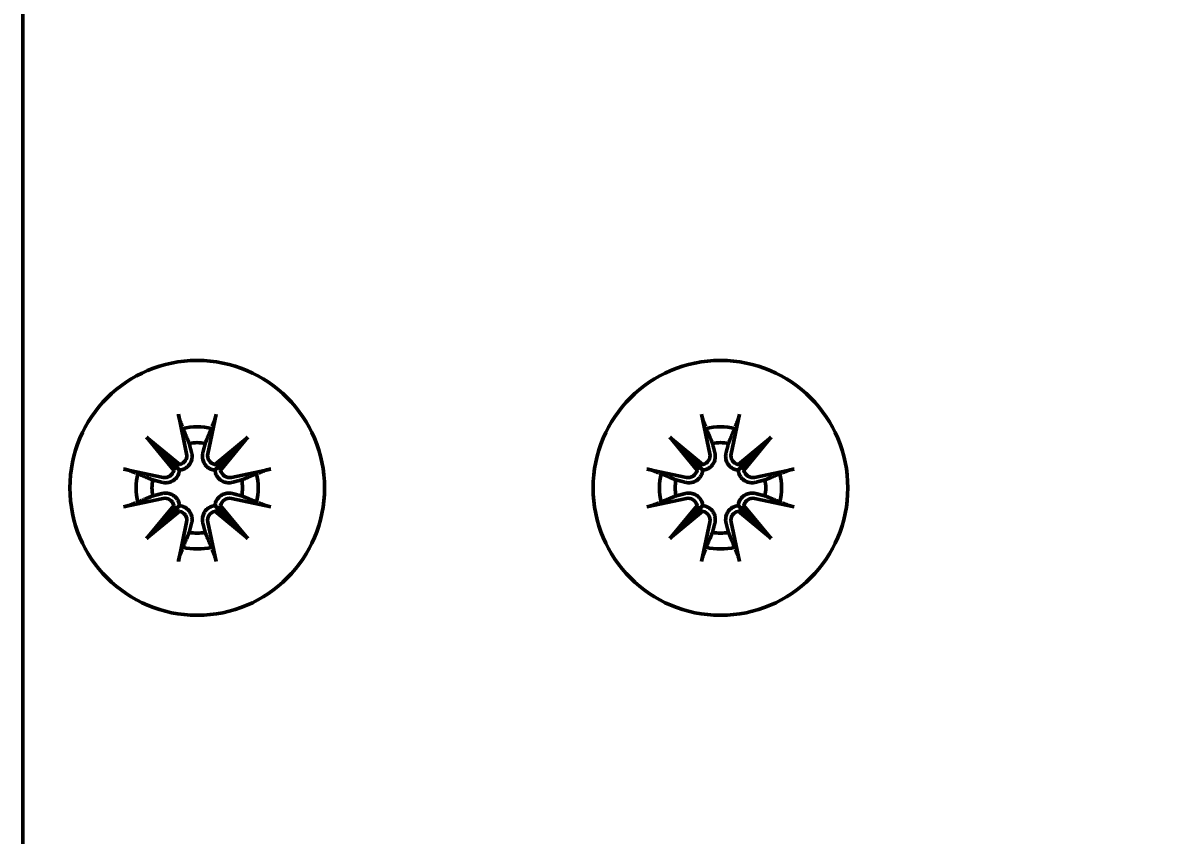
# Model space of a CAD drawing. Header units: millimetres. Extents: x -1492 to 2520, y -1551 to 1782.
# Drawn here: x 483.93 to 516.59, y 1012.57 to 1035.84 of the extents above; entities that cross this region are included whole.
import ezdxf

# ---------------------------------------------------------------- set-up
doc = ezdxf.new("R2010")
doc.units = ezdxf.units.MM
doc.header["$LTSCALE"] = 6
doc.layers.add('Dimension (ISO)', color=7, linetype='Continuous', lineweight=25)
doc.layers.add('Visible (ISO)', color=7, linetype='Continuous', lineweight=50)
doc.styles.add('Note Text (ISO)', font='tahoma.ttf')
doc.dimstyles.new('Default (ISO)', dxfattribs={"dimscale": 6, "dimtxt": 3.5, "dimasz": 2.5, "dimexe": 3.175, "dimexo": 0, "dimgap": 0.762, "dimtad": 1, "dimrnd": 1e-08, "dimzin": 0, "dimtxsty": 'Note Text (ISO)', "dimcen": 0.09, "dimdle": 10, "dimclrd": 256, "dimclre": 256, "dimclrt": 256, "dimazin": 0, "dimtfac": 1.001486, "dimtmove": 0, "dimatfit": 3, "dimfxl": 1, "dimtolj": 1, "dimtzin": 0, "dimlwd": -1, "dimlwe": -1, "dimarcsym": 0})

# ---------------------------------------------------------------- blocks, each defined once
blk = doc.blocks.new('*D16')
at = {"layer": 'Defpoints', "color": 0, "transparency": 16777216}
for p in [(507.958, 1058.807), (549.929, 966.02), (797.647, 966.02)]:
    blk.add_point(p, dxfattribs=at)
at = {"layer": 'Dimension (ISO)', "transparency": 16777216}
for p, q in [((507.958, 1058.807), (816.697, 1058.807)), ((797.647, 1043.807), (797.647, 981.02)), ((549.929, 966.02), (816.697, 966.02))]:
    blk.add_line(p, q, dxfattribs=at)
for points in [[(795.147, 1043.807), (800.147, 1043.807), (797.647, 1058.807)], [(795.147, 981.02), (800.147, 981.02), (797.647, 966.02)]]:
    blk.add_solid(points, dxfattribs=at)
at = {"layer": 'Dimension (ISO)', "transparency": 16777216, "insert": (771.201, 997.936), "char_height": 21, "attachment_point": 1, "rotation": 90, "style": 'Note Text (ISO)'}
blk.add_mtext('\\A1;93', dxfattribs=at)

msp = doc.modelspace()

# ---------------------------------------------------------------- linework, layer by layer
at = {"layer": 'Visible (ISO)'}
for p, q in [((483.929, 966.02), (483.929, 1055.52)), ((488.388, 1024.629), (488.626, 1023.499)), ((489.47, 1024.629), (489.231, 1023.499)), ((503.388, 1024.629), (503.626, 1023.499)), ((504.47, 1024.629), (504.231, 1023.499)), ((487.479, 1023.969), (488.426, 1023.191)), ((487.479, 1023.969), (488.253, 1023.196)), ((488.258, 1023.023), (487.479, 1023.969)), ((489.432, 1023.191), (490.378, 1023.969)), ((490.378, 1023.969), (489.6, 1023.023)), ((490.378, 1023.969), (489.605, 1023.196)), ((502.479, 1023.969), (503.426, 1023.191)), ((502.479, 1023.969), (503.253, 1023.196)), ((503.258, 1023.023), (502.479, 1023.969)), ((504.432, 1023.191), (505.378, 1023.969)), ((505.378, 1023.969), (504.6, 1023.023)), ((505.378, 1023.969), (504.605, 1023.196)), ((486.82, 1023.061), (487.95, 1022.822)), ((488.253, 1023.196), (488.42, 1023.029)), ((489.605, 1023.196), (489.438, 1023.029)), ((491.038, 1023.061), (489.908, 1022.822)), ((501.82, 1023.061), (502.95, 1022.822)), ((503.253, 1023.196), (503.42, 1023.029)), ((504.605, 1023.196), (504.438, 1023.029)), ((506.038, 1023.061), (504.908, 1022.822)), ((486.82, 1021.978), (487.95, 1022.217)), ((487.479, 1021.07), (488.258, 1022.017)), ((488.253, 1021.844), (488.42, 1022.011)), ((489.605, 1021.844), (489.438, 1022.011)), ((489.6, 1022.017), (490.378, 1021.07)), ((491.038, 1021.978), (489.908, 1022.217)), ((501.82, 1021.978), (502.95, 1022.217)), ((502.479, 1021.07), (503.258, 1022.017)), ((503.253, 1021.844), (503.42, 1022.011)), ((504.605, 1021.844), (504.438, 1022.011)), ((504.6, 1022.017), (505.378, 1021.07)), ((506.038, 1021.978), (504.908, 1022.217)), ((488.426, 1021.849), (487.479, 1021.07)), ((487.479, 1021.07), (488.253, 1021.844)), ((490.378, 1021.07), (489.432, 1021.849)), ((490.378, 1021.07), (489.605, 1021.844)), ((503.426, 1021.849), (502.479, 1021.07)), ((502.479, 1021.07), (503.253, 1021.844)), ((505.378, 1021.07), (504.432, 1021.849)), ((505.378, 1021.07), (504.605, 1021.844)), ((488.388, 1020.411), (488.626, 1021.541)), ((489.47, 1020.411), (489.231, 1021.541)), ((503.388, 1020.411), (503.626, 1021.541)), ((504.47, 1020.411), (504.231, 1021.541))]:
    msp.add_line(p, q, dxfattribs=at)
for centre in [(488.929, 1022.52), (503.929, 1022.52)]:
    msp.add_circle(centre, 3.65, dxfattribs=at)
for centre, radius, start, end in [((488.929, 1022.52), 1.75, 76.2916, 103.7084), ((503.929, 1022.52), 1.75, 76.2916, 103.7084), ((488.929, 1022.52), 1.297, 79.7707, 100.2293), ((503.929, 1022.52), 1.297, 79.7707, 100.2293), ((488.372, 1023.445), 0.26, 282.1012, 11.9335), ((489.486, 1023.445), 0.26, 168.0665, 257.8988), ((503.372, 1023.445), 0.26, 282.1012, 11.9335), ((504.486, 1023.445), 0.26, 168.0665, 257.8988), ((488.003, 1023.077), 0.26, 258.0665, 347.8988), ((489.854, 1023.077), 0.26, 192.1012, 281.9335), ((503.003, 1023.077), 0.26, 258.0665, 347.8988), ((504.854, 1023.077), 0.26, 192.1012, 281.9335), ((488.929, 1022.52), 1.75, 166.2916, 193.7084), ((488.929, 1022.52), 1.297, 169.7707, 190.2293), ((488.929, 1022.52), 1.297, 349.7707, 10.2293), ((488.929, 1022.52), 1.75, 346.2916, 13.7084), ((503.929, 1022.52), 1.75, 166.2916, 193.7084), ((503.929, 1022.52), 1.297, 169.7707, 190.2293), ((503.929, 1022.52), 1.297, 349.7707, 10.2293), ((503.929, 1022.52), 1.75, 346.2916, 13.7084), ((488.003, 1021.963), 0.26, 12.1012, 101.9335), ((489.854, 1021.963), 0.26, 78.0665, 167.8988), ((503.003, 1021.963), 0.26, 12.1012, 101.9335), ((504.854, 1021.963), 0.26, 78.0665, 167.8988), ((488.372, 1021.594), 0.26, 348.0665, 77.8988), ((489.486, 1021.594), 0.26, 102.1012, 191.9335), ((503.372, 1021.594), 0.26, 348.0665, 77.8988), ((504.486, 1021.594), 0.26, 102.1012, 191.9335), ((488.929, 1022.52), 1.297, 259.7707, 280.2293), ((503.929, 1022.52), 1.297, 259.7707, 280.2293), ((488.929, 1022.52), 1.75, 256.2916, 283.7084), ((503.929, 1022.52), 1.75, 256.2916, 283.7084)]:
    msp.add_arc(centre, radius, start, end, dxfattribs=at)
for centre, major_axis, start_param, end_param in [((488.348, 1023.417), (0.153, 0.186), 3.427323, 4.166138), ((488.032, 1023.1), (0.186, 0.153), 5.25864, 5.997455), ((489.509, 1023.417), (0.153, -0.186), 5.25864, 5.997455), ((489.826, 1023.1), (0.186, -0.153), 3.427323, 4.166138), ((503.348, 1023.417), (0.153, 0.186), 3.427323, 4.166138), ((503.032, 1023.1), (0.186, 0.153), 5.25864, 5.997455), ((504.509, 1023.417), (0.153, -0.186), 5.25864, 5.997455), ((504.826, 1023.1), (0.186, -0.153), 3.427323, 4.166138), ((488.032, 1021.939), (-0.186, 0.153), 3.427323, 4.166138), ((489.826, 1021.939), (-0.186, -0.153), 5.25864, 5.997455), ((503.032, 1021.939), (-0.186, 0.153), 3.427323, 4.166138), ((504.826, 1021.939), (-0.186, -0.153), 5.25864, 5.997455), ((488.348, 1021.623), (-0.153, 0.186), 5.25864, 5.997455), ((489.509, 1021.623), (-0.153, -0.186), 3.427323, 4.166138), ((503.348, 1021.623), (-0.153, 0.186), 5.25864, 5.997455), ((504.509, 1021.623), (-0.153, -0.186), 3.427323, 4.166138)]:
    msp.add_ellipse(centre, major_axis=major_axis, ratio=0.988452, start_param=start_param, end_param=end_param, dxfattribs=at)
for points, knots in [([(488.435, 1024.451), (488.432, 1024.46), (488.427, 1024.474), (488.417, 1024.505), (488.411, 1024.529), (488.399, 1024.575), (488.393, 1024.604), (488.388, 1024.629)], [0.07019749, 0.07019749, 0.07019749, 0.07019749, 0.07644591, 0.07644591, 0.08406722, 0.08406722, 0.09169213, 0.09169213, 0.09169213, 0.09169213]), ([(489.47, 1024.629), (489.465, 1024.604), (489.458, 1024.575), (489.447, 1024.529), (489.44, 1024.505), (489.431, 1024.474), (489.426, 1024.46), (489.422, 1024.451)], [0.03061008, 0.03061008, 0.03061008, 0.03061008, 0.03823499, 0.03823499, 0.0458563, 0.0458563, 0.05210472, 0.05210472, 0.05210472, 0.05210472]), ([(503.435, 1024.451), (503.432, 1024.46), (503.427, 1024.474), (503.417, 1024.505), (503.411, 1024.529), (503.399, 1024.575), (503.393, 1024.604), (503.388, 1024.629)], [0.07019749, 0.07019749, 0.07019749, 0.07019749, 0.07644591, 0.07644591, 0.08406722, 0.08406722, 0.09169213, 0.09169213, 0.09169213, 0.09169213]), ([(504.47, 1024.629), (504.465, 1024.604), (504.458, 1024.575), (504.447, 1024.529), (504.44, 1024.505), (504.431, 1024.474), (504.426, 1024.46), (504.422, 1024.451)], [0.03061008, 0.03061008, 0.03061008, 0.03061008, 0.03823499, 0.03823499, 0.0458563, 0.0458563, 0.05210472, 0.05210472, 0.05210472, 0.05210472]), ([(488.768, 1023.529), (488.771, 1023.516), (488.774, 1023.503), (488.782, 1023.452), (488.783, 1023.41), (488.771, 1023.327), (488.758, 1023.286), (488.725, 1023.218), (488.704, 1023.186), (488.652, 1023.128), (488.621, 1023.103), (488.557, 1023.064), (488.521, 1023.049), (488.462, 1023.034), (488.441, 1023.031), (488.42, 1023.029)], [0.15793693, 0.15793693, 0.15793693, 0.15793693, 0.16242986, 0.16242986, 0.17549524, 0.17549524, 0.18856062, 0.18856062, 0.1997376, 0.1997376, 0.21091458, 0.21091458, 0.22209156, 0.22209156, 0.22833277, 0.22833277, 0.22833277, 0.22833277]), ([(489.438, 1023.029), (489.417, 1023.031), (489.396, 1023.034), (489.337, 1023.049), (489.3, 1023.064), (489.236, 1023.103), (489.205, 1023.128), (489.153, 1023.186), (489.132, 1023.218), (489.1, 1023.286), (489.087, 1023.327), (489.075, 1023.41), (489.076, 1023.452), (489.082, 1023.49), (489.084, 1023.503), (489.086, 1023.516), (489.09, 1023.529)], [-0.06590291, -0.06590291, -0.06590291, -0.06590291, -0.0596617, -0.0596617, -0.04848472, -0.04848472, -0.03730774, -0.03730774, -0.02613076, -0.02613076, -0.01306538, -0.01306538, 0, 0, 0, 0.00449293, 0.00449293, 0.00449293, 0.00449293]), ([(503.768, 1023.529), (503.771, 1023.516), (503.774, 1023.503), (503.782, 1023.452), (503.783, 1023.41), (503.771, 1023.327), (503.758, 1023.286), (503.725, 1023.218), (503.704, 1023.186), (503.652, 1023.128), (503.621, 1023.103), (503.557, 1023.064), (503.521, 1023.049), (503.462, 1023.034), (503.441, 1023.031), (503.42, 1023.029)], [0.15793693, 0.15793693, 0.15793693, 0.15793693, 0.16242986, 0.16242986, 0.17549524, 0.17549524, 0.18856062, 0.18856062, 0.1997376, 0.1997376, 0.21091458, 0.21091458, 0.22209156, 0.22209156, 0.22833277, 0.22833277, 0.22833277, 0.22833277]), ([(504.438, 1023.029), (504.417, 1023.031), (504.396, 1023.034), (504.337, 1023.049), (504.3, 1023.064), (504.236, 1023.103), (504.205, 1023.128), (504.153, 1023.186), (504.132, 1023.218), (504.1, 1023.286), (504.087, 1023.327), (504.075, 1023.41), (504.076, 1023.452), (504.082, 1023.49), (504.084, 1023.503), (504.086, 1023.516), (504.09, 1023.529)], [-0.06590291, -0.06590291, -0.06590291, -0.06590291, -0.0596617, -0.0596617, -0.04848472, -0.04848472, -0.03730774, -0.03730774, -0.02613076, -0.02613076, -0.01306538, -0.01306538, 0, 0, 0, 0.00449293, 0.00449293, 0.00449293, 0.00449293]), ([(486.82, 1023.061), (486.845, 1023.056), (486.874, 1023.049), (486.919, 1023.038), (486.944, 1023.031), (486.975, 1023.022), (486.988, 1023.017), (486.998, 1023.013)], [0.03061008, 0.03061008, 0.03061008, 0.03061008, 0.03823499, 0.03823499, 0.0458563, 0.0458563, 0.05210472, 0.05210472, 0.05210472, 0.05210472]), ([(488.42, 1023.029), (488.418, 1023.008), (488.415, 1022.987), (488.4, 1022.928), (488.384, 1022.891), (488.346, 1022.827), (488.321, 1022.796), (488.263, 1022.744), (488.231, 1022.723), (488.163, 1022.691), (488.122, 1022.678), (488.039, 1022.666), (487.997, 1022.667), (487.959, 1022.672), (487.946, 1022.675), (487.933, 1022.677), (487.92, 1022.681)], [-0.06590291, -0.06590291, -0.06590291, -0.06590291, -0.0596617, -0.0596617, -0.04848472, -0.04848472, -0.03730774, -0.03730774, -0.02613076, -0.02613076, -0.01306538, -0.01306538, 0, 0, 0, 0.00449293, 0.00449293, 0.00449293, 0.00449293]), ([(489.938, 1022.681), (489.925, 1022.677), (489.912, 1022.675), (489.861, 1022.667), (489.819, 1022.666), (489.736, 1022.678), (489.695, 1022.691), (489.627, 1022.723), (489.595, 1022.744), (489.537, 1022.796), (489.512, 1022.827), (489.473, 1022.891), (489.458, 1022.928), (489.443, 1022.987), (489.44, 1023.008), (489.438, 1023.029)], [0.15793693, 0.15793693, 0.15793693, 0.15793693, 0.16242986, 0.16242986, 0.17549524, 0.17549524, 0.18856062, 0.18856062, 0.1997376, 0.1997376, 0.21091458, 0.21091458, 0.22209156, 0.22209156, 0.22833277, 0.22833277, 0.22833277, 0.22833277]), ([(490.86, 1023.013), (490.869, 1023.017), (490.883, 1023.022), (490.914, 1023.031), (490.938, 1023.038), (490.984, 1023.049), (491.013, 1023.056), (491.038, 1023.061)], [0.07019749, 0.07019749, 0.07019749, 0.07019749, 0.07644591, 0.07644591, 0.08406722, 0.08406722, 0.09169213, 0.09169213, 0.09169213, 0.09169213]), ([(501.82, 1023.061), (501.845, 1023.056), (501.874, 1023.049), (501.919, 1023.038), (501.944, 1023.031), (501.975, 1023.022), (501.988, 1023.017), (501.998, 1023.013)], [0.03061008, 0.03061008, 0.03061008, 0.03061008, 0.03823499, 0.03823499, 0.0458563, 0.0458563, 0.05210472, 0.05210472, 0.05210472, 0.05210472]), ([(503.42, 1023.029), (503.418, 1023.008), (503.415, 1022.987), (503.4, 1022.928), (503.384, 1022.891), (503.346, 1022.827), (503.321, 1022.796), (503.263, 1022.744), (503.231, 1022.723), (503.163, 1022.691), (503.122, 1022.678), (503.039, 1022.666), (502.997, 1022.667), (502.959, 1022.672), (502.946, 1022.675), (502.933, 1022.677), (502.92, 1022.681)], [-0.06590291, -0.06590291, -0.06590291, -0.06590291, -0.0596617, -0.0596617, -0.04848472, -0.04848472, -0.03730774, -0.03730774, -0.02613076, -0.02613076, -0.01306538, -0.01306538, 0, 0, 0, 0.00449293, 0.00449293, 0.00449293, 0.00449293]), ([(504.938, 1022.681), (504.925, 1022.677), (504.912, 1022.675), (504.861, 1022.667), (504.819, 1022.666), (504.736, 1022.678), (504.695, 1022.691), (504.627, 1022.723), (504.595, 1022.744), (504.537, 1022.796), (504.512, 1022.827), (504.473, 1022.891), (504.458, 1022.928), (504.443, 1022.987), (504.44, 1023.008), (504.438, 1023.029)], [0.15793693, 0.15793693, 0.15793693, 0.15793693, 0.16242986, 0.16242986, 0.17549524, 0.17549524, 0.18856062, 0.18856062, 0.1997376, 0.1997376, 0.21091458, 0.21091458, 0.22209156, 0.22209156, 0.22833277, 0.22833277, 0.22833277, 0.22833277]), ([(505.86, 1023.013), (505.869, 1023.017), (505.883, 1023.022), (505.914, 1023.031), (505.938, 1023.038), (505.984, 1023.049), (506.013, 1023.056), (506.038, 1023.061)], [0.07019749, 0.07019749, 0.07019749, 0.07019749, 0.07644591, 0.07644591, 0.08406722, 0.08406722, 0.09169213, 0.09169213, 0.09169213, 0.09169213]), ([(487.92, 1022.359), (487.933, 1022.362), (487.946, 1022.365), (487.997, 1022.373), (488.039, 1022.374), (488.122, 1022.362), (488.163, 1022.349), (488.231, 1022.316), (488.263, 1022.295), (488.321, 1022.243), (488.346, 1022.212), (488.384, 1022.148), (488.4, 1022.111), (488.415, 1022.053), (488.418, 1022.032), (488.42, 1022.011)], [0.15793693, 0.15793693, 0.15793693, 0.15793693, 0.16242986, 0.16242986, 0.17549524, 0.17549524, 0.18856062, 0.18856062, 0.1997376, 0.1997376, 0.21091458, 0.21091458, 0.22209156, 0.22209156, 0.22833277, 0.22833277, 0.22833277, 0.22833277]), ([(489.438, 1022.011), (489.44, 1022.032), (489.443, 1022.053), (489.458, 1022.111), (489.473, 1022.148), (489.512, 1022.212), (489.537, 1022.243), (489.595, 1022.295), (489.627, 1022.316), (489.695, 1022.349), (489.736, 1022.362), (489.819, 1022.374), (489.861, 1022.373), (489.899, 1022.367), (489.912, 1022.365), (489.925, 1022.362), (489.938, 1022.359)], [-0.06590291, -0.06590291, -0.06590291, -0.06590291, -0.0596617, -0.0596617, -0.04848472, -0.04848472, -0.03730774, -0.03730774, -0.02613076, -0.02613076, -0.01306538, -0.01306538, 0, 0, 0, 0.00449293, 0.00449293, 0.00449293, 0.00449293]), ([(502.92, 1022.359), (502.933, 1022.362), (502.946, 1022.365), (502.997, 1022.373), (503.039, 1022.374), (503.122, 1022.362), (503.163, 1022.349), (503.231, 1022.316), (503.263, 1022.295), (503.321, 1022.243), (503.346, 1022.212), (503.384, 1022.148), (503.4, 1022.111), (503.415, 1022.053), (503.418, 1022.032), (503.42, 1022.011)], [0.15793693, 0.15793693, 0.15793693, 0.15793693, 0.16242986, 0.16242986, 0.17549524, 0.17549524, 0.18856062, 0.18856062, 0.1997376, 0.1997376, 0.21091458, 0.21091458, 0.22209156, 0.22209156, 0.22833277, 0.22833277, 0.22833277, 0.22833277]), ([(504.438, 1022.011), (504.44, 1022.032), (504.443, 1022.053), (504.458, 1022.111), (504.473, 1022.148), (504.512, 1022.212), (504.537, 1022.243), (504.595, 1022.295), (504.627, 1022.316), (504.695, 1022.349), (504.736, 1022.362), (504.819, 1022.374), (504.861, 1022.373), (504.899, 1022.367), (504.912, 1022.365), (504.925, 1022.362), (504.938, 1022.359)], [-0.06590291, -0.06590291, -0.06590291, -0.06590291, -0.0596617, -0.0596617, -0.04848472, -0.04848472, -0.03730774, -0.03730774, -0.02613076, -0.02613076, -0.01306538, -0.01306538, 0, 0, 0, 0.00449293, 0.00449293, 0.00449293, 0.00449293]), ([(486.998, 1022.026), (486.988, 1022.023), (486.975, 1022.018), (486.944, 1022.008), (486.919, 1022.002), (486.874, 1021.99), (486.845, 1021.984), (486.82, 1021.978)], [0.07019749, 0.07019749, 0.07019749, 0.07019749, 0.07644591, 0.07644591, 0.08406722, 0.08406722, 0.09169213, 0.09169213, 0.09169213, 0.09169213]), ([(488.42, 1022.011), (488.441, 1022.009), (488.462, 1022.006), (488.521, 1021.991), (488.557, 1021.975), (488.621, 1021.937), (488.652, 1021.911), (488.704, 1021.854), (488.725, 1021.822), (488.758, 1021.754), (488.771, 1021.713), (488.783, 1021.63), (488.782, 1021.588), (488.776, 1021.55), (488.774, 1021.537), (488.771, 1021.524), (488.768, 1021.511)], [-0.06590291, -0.06590291, -0.06590291, -0.06590291, -0.0596617, -0.0596617, -0.04848472, -0.04848472, -0.03730774, -0.03730774, -0.02613076, -0.02613076, -0.01306538, -0.01306538, 0, 0, 0, 0.00449293, 0.00449293, 0.00449293, 0.00449293]), ([(489.09, 1021.511), (489.086, 1021.524), (489.084, 1021.537), (489.076, 1021.588), (489.075, 1021.63), (489.087, 1021.713), (489.1, 1021.754), (489.132, 1021.822), (489.153, 1021.854), (489.205, 1021.911), (489.236, 1021.937), (489.3, 1021.975), (489.337, 1021.991), (489.396, 1022.006), (489.417, 1022.009), (489.438, 1022.011)], [0.15793693, 0.15793693, 0.15793693, 0.15793693, 0.16242986, 0.16242986, 0.17549524, 0.17549524, 0.18856062, 0.18856062, 0.1997376, 0.1997376, 0.21091458, 0.21091458, 0.22209156, 0.22209156, 0.22833277, 0.22833277, 0.22833277, 0.22833277]), ([(491.038, 1021.978), (491.013, 1021.984), (490.984, 1021.99), (490.938, 1022.002), (490.914, 1022.008), (490.883, 1022.018), (490.869, 1022.023), (490.86, 1022.026)], [0.03061008, 0.03061008, 0.03061008, 0.03061008, 0.03823499, 0.03823499, 0.0458563, 0.0458563, 0.05210472, 0.05210472, 0.05210472, 0.05210472]), ([(501.998, 1022.026), (501.988, 1022.023), (501.975, 1022.018), (501.944, 1022.008), (501.919, 1022.002), (501.874, 1021.99), (501.845, 1021.984), (501.82, 1021.978)], [0.07019749, 0.07019749, 0.07019749, 0.07019749, 0.07644591, 0.07644591, 0.08406722, 0.08406722, 0.09169213, 0.09169213, 0.09169213, 0.09169213]), ([(503.42, 1022.011), (503.441, 1022.009), (503.462, 1022.006), (503.521, 1021.991), (503.557, 1021.975), (503.621, 1021.937), (503.652, 1021.911), (503.704, 1021.854), (503.725, 1021.822), (503.758, 1021.754), (503.771, 1021.713), (503.783, 1021.63), (503.782, 1021.588), (503.776, 1021.55), (503.774, 1021.537), (503.771, 1021.524), (503.768, 1021.511)], [-0.06590291, -0.06590291, -0.06590291, -0.06590291, -0.0596617, -0.0596617, -0.04848472, -0.04848472, -0.03730774, -0.03730774, -0.02613076, -0.02613076, -0.01306538, -0.01306538, 0, 0, 0, 0.00449293, 0.00449293, 0.00449293, 0.00449293]), ([(504.09, 1021.511), (504.086, 1021.524), (504.084, 1021.537), (504.076, 1021.588), (504.075, 1021.63), (504.087, 1021.713), (504.1, 1021.754), (504.132, 1021.822), (504.153, 1021.854), (504.205, 1021.911), (504.236, 1021.937), (504.3, 1021.975), (504.337, 1021.991), (504.396, 1022.006), (504.417, 1022.009), (504.438, 1022.011)], [0.15793693, 0.15793693, 0.15793693, 0.15793693, 0.16242986, 0.16242986, 0.17549524, 0.17549524, 0.18856062, 0.18856062, 0.1997376, 0.1997376, 0.21091458, 0.21091458, 0.22209156, 0.22209156, 0.22833277, 0.22833277, 0.22833277, 0.22833277]), ([(506.038, 1021.978), (506.013, 1021.984), (505.984, 1021.99), (505.938, 1022.002), (505.914, 1022.008), (505.883, 1022.018), (505.869, 1022.023), (505.86, 1022.026)], [0.03061008, 0.03061008, 0.03061008, 0.03061008, 0.03823499, 0.03823499, 0.0458563, 0.0458563, 0.05210472, 0.05210472, 0.05210472, 0.05210472]), ([(488.388, 1020.411), (488.393, 1020.436), (488.399, 1020.465), (488.411, 1020.51), (488.417, 1020.535), (488.427, 1020.566), (488.432, 1020.579), (488.435, 1020.589)], [0.03061008, 0.03061008, 0.03061008, 0.03061008, 0.03823499, 0.03823499, 0.0458563, 0.0458563, 0.05210472, 0.05210472, 0.05210472, 0.05210472]), ([(489.422, 1020.589), (489.426, 1020.579), (489.431, 1020.566), (489.44, 1020.535), (489.447, 1020.51), (489.458, 1020.465), (489.465, 1020.436), (489.47, 1020.411)], [0.07019749, 0.07019749, 0.07019749, 0.07019749, 0.07644591, 0.07644591, 0.08406722, 0.08406722, 0.09169213, 0.09169213, 0.09169213, 0.09169213]), ([(503.388, 1020.411), (503.393, 1020.436), (503.399, 1020.465), (503.411, 1020.51), (503.417, 1020.535), (503.427, 1020.566), (503.432, 1020.579), (503.435, 1020.589)], [0.03061008, 0.03061008, 0.03061008, 0.03061008, 0.03823499, 0.03823499, 0.0458563, 0.0458563, 0.05210472, 0.05210472, 0.05210472, 0.05210472]), ([(504.422, 1020.589), (504.426, 1020.579), (504.431, 1020.566), (504.44, 1020.535), (504.447, 1020.51), (504.458, 1020.465), (504.465, 1020.436), (504.47, 1020.411)], [0.07019749, 0.07019749, 0.07019749, 0.07019749, 0.07644591, 0.07644591, 0.08406722, 0.08406722, 0.09169213, 0.09169213, 0.09169213, 0.09169213])]:
    msp.add_open_spline(points, degree=3, knots=knots, dxfattribs=at)
for points, weights in [([(488.435, 1024.451), (488.468, 1024.369), (488.499, 1024.294)], [1.00292654222, 1.00721437006, 1.00963225371]), ([(489.359, 1024.294), (489.389, 1024.369), (489.422, 1024.451)], [1.00963225371, 1.00721437006, 1.00292654222]), ([(503.435, 1024.451), (503.468, 1024.369), (503.499, 1024.294)], [1.00292654222, 1.00721437006, 1.00963225371]), ([(504.359, 1024.294), (504.389, 1024.369), (504.422, 1024.451)], [1.00963225371, 1.00721437006, 1.00292654222]), ([(488.527, 1024.223), (488.625, 1023.979), (488.699, 1023.796)], [1.0115344029, 1.01671079441, 1]), ([(489.159, 1023.796), (489.232, 1023.979), (489.331, 1024.223)], [1, 1.01671079441, 1.0115344029]), ([(503.527, 1024.223), (503.625, 1023.979), (503.699, 1023.796)], [1.0115344029, 1.01671079441, 1]), ([(504.159, 1023.796), (504.232, 1023.979), (504.331, 1024.223)], [1, 1.01671079441, 1.0115344029]), ([(488.699, 1023.796), (488.737, 1023.647), (488.768, 1023.529)], [1, 1.12336464918, 1.24422028802]), ([(489.09, 1023.529), (489.12, 1023.647), (489.159, 1023.796)], [1.24422028802, 1.12336464918, 1]), ([(503.699, 1023.796), (503.737, 1023.647), (503.768, 1023.529)], [1, 1.12336464918, 1.24422028802]), ([(504.09, 1023.529), (504.12, 1023.647), (504.159, 1023.796)], [1.24422028802, 1.12336464918, 1]), ([(487.155, 1022.95), (487.08, 1022.98), (486.998, 1023.013)], [1.00963225371, 1.00721437006, 1.00292654222]), ([(490.86, 1023.013), (490.778, 1022.98), (490.703, 1022.95)], [1.00292654222, 1.00721437006, 1.00963225371]), ([(502.155, 1022.95), (502.08, 1022.98), (501.998, 1023.013)], [1.00963225371, 1.00721437006, 1.00292654222]), ([(505.86, 1023.013), (505.778, 1022.98), (505.703, 1022.95)], [1.00292654222, 1.00721437006, 1.00963225371]), ([(487.653, 1022.75), (487.47, 1022.823), (487.226, 1022.922)], [1, 1.01671079445, 1.01153440287]), ([(487.92, 1022.681), (487.802, 1022.711), (487.653, 1022.75)], [1.24422028802, 1.12336464918, 1]), ([(490.205, 1022.75), (490.056, 1022.711), (489.938, 1022.681)], [1, 1.12336464918, 1.24422028802]), ([(490.632, 1022.922), (490.388, 1022.823), (490.205, 1022.75)], [1.01153440287, 1.01671079445, 1]), ([(502.653, 1022.75), (502.47, 1022.823), (502.226, 1022.922)], [1, 1.01671079445, 1.01153440287]), ([(502.92, 1022.681), (502.802, 1022.711), (502.653, 1022.75)], [1.24422028802, 1.12336464918, 1]), ([(505.205, 1022.75), (505.056, 1022.711), (504.938, 1022.681)], [1, 1.12336464918, 1.24422028802]), ([(505.632, 1022.922), (505.388, 1022.823), (505.205, 1022.75)], [1.01153440287, 1.01671079445, 1]), ([(487.653, 1022.29), (487.802, 1022.328), (487.92, 1022.359)], [1, 1.12336464918, 1.24422028802]), ([(489.938, 1022.359), (490.056, 1022.328), (490.205, 1022.29)], [1.24422028802, 1.12336464918, 1]), ([(502.653, 1022.29), (502.802, 1022.328), (502.92, 1022.359)], [1, 1.12336464918, 1.24422028802]), ([(504.938, 1022.359), (505.056, 1022.328), (505.205, 1022.29)], [1.24422028802, 1.12336464918, 1]), ([(486.998, 1022.026), (487.08, 1022.059), (487.155, 1022.089)], [1.00292654222, 1.00721437006, 1.00963225371]), ([(487.226, 1022.118), (487.47, 1022.216), (487.653, 1022.29)], [1.01153440286, 1.01671079448, 1]), ([(490.205, 1022.29), (490.388, 1022.216), (490.632, 1022.118)], [1, 1.01671079448, 1.01153440286]), ([(490.703, 1022.089), (490.778, 1022.059), (490.86, 1022.026)], [1.00963225371, 1.00721437006, 1.00292654222]), ([(501.998, 1022.026), (502.08, 1022.059), (502.155, 1022.089)], [1.00292654222, 1.00721437006, 1.00963225371]), ([(502.226, 1022.118), (502.47, 1022.216), (502.653, 1022.29)], [1.01153440286, 1.01671079448, 1]), ([(505.205, 1022.29), (505.388, 1022.216), (505.632, 1022.118)], [1, 1.01671079448, 1.01153440286]), ([(505.703, 1022.089), (505.778, 1022.059), (505.86, 1022.026)], [1.00963225371, 1.00721437006, 1.00292654222]), ([(488.768, 1021.511), (488.737, 1021.393), (488.699, 1021.244)], [1.24422028802, 1.12336464918, 1]), ([(489.159, 1021.244), (489.12, 1021.393), (489.09, 1021.511)], [1, 1.12336464918, 1.24422028802]), ([(503.768, 1021.511), (503.737, 1021.393), (503.699, 1021.244)], [1.24422028802, 1.12336464918, 1]), ([(504.159, 1021.244), (504.12, 1021.393), (504.09, 1021.511)], [1, 1.12336464918, 1.24422028802]), ([(488.699, 1021.244), (488.625, 1021.061), (488.527, 1020.817)], [1, 1.01671079453, 1.01153440283]), ([(489.331, 1020.817), (489.232, 1021.061), (489.159, 1021.244)], [1.01153440283, 1.01671079453, 1]), ([(503.699, 1021.244), (503.625, 1021.061), (503.527, 1020.817)], [1, 1.01671079453, 1.01153440283]), ([(504.331, 1020.817), (504.232, 1021.061), (504.159, 1021.244)], [1.01153440283, 1.01671079453, 1]), ([(488.499, 1020.746), (488.468, 1020.671), (488.435, 1020.589)], [1.00963225372, 1.00721437006, 1.00292654222]), ([(489.422, 1020.589), (489.389, 1020.671), (489.359, 1020.746)], [1.00292654222, 1.00721437006, 1.00963225371]), ([(503.499, 1020.746), (503.468, 1020.671), (503.435, 1020.589)], [1.00963225372, 1.00721437006, 1.00292654222]), ([(504.422, 1020.589), (504.389, 1020.671), (504.359, 1020.746)], [1.00292654222, 1.00721437006, 1.00963225371])]:
    msp.add_rational_spline(points, weights, degree=2, dxfattribs=at)

# ---------------------------------------------------------------- dimensions: what is measured, and where the dimension line sits
at = {"layer": 'Dimension (ISO)'}
dim = msp.add_linear_dim(base=(797.647, 966.02), p1=(507.958, 1058.807), p2=(549.929, 966.02), angle=90, dimstyle='Default (ISO)', override={"dimgap": 0.762, "dimdec": 0, "dimtol": 0, "dimlim": 0, "dimtp": 0, "dimtm": 0, "dimtdec": 2, "dimtofl": 0, "dimatfit": 1}, dxfattribs=at)
dim.commit()
dim.dimension.update_dxf_attribs({"geometry": '*D16', "text_midpoint": (797.647, 1012.414), "dimtype": 160})

doc.saveas('drawing.dxf')
